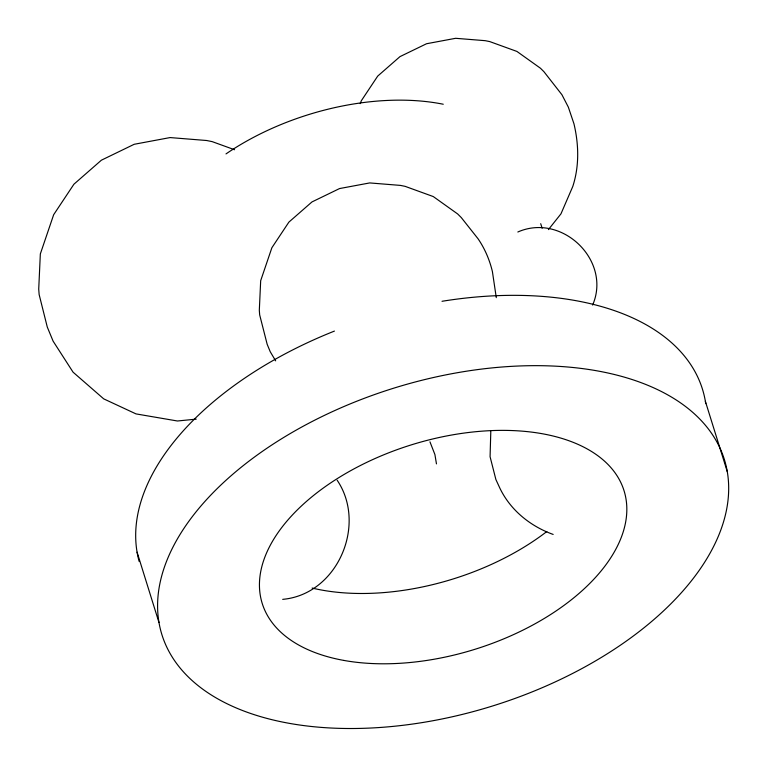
<?xml version="1.0" encoding="UTF-8"?>
<svg xmlns="http://www.w3.org/2000/svg" width="766" height="766" viewBox="0 0 766 766"><rect width="100%" height="100%" fill="white"/><g stroke="black" fill="none" stroke-linecap="round" stroke-linejoin="round"><path stroke-width="1.15" d="M490.805 431.392L490.077 456.708L495.889 479.535L500.026 488.497C510.635 510.367 530.522 526.319 553.167 534.429M360.221 103.611L361.293 100.796L377.715 76.093L399.967 56.627L426.547 43.739L455.646 38.3L485.271 40.684L489.752 41.594L516.926 51.437L540.442 68.222L543.927 71.688L561.947 94.754L568.353 107.163L573.954 123.786C578.857 144.477 579.393 166.184 572.767 186.521L560.961 213.848L548.418 229.609M592.635 305.069C611.842 260.612 562.081 212.517 517.826 232.002M196.211 419.136L177.434 420.994L136.003 413.899L103.697 398.856L73.067 372.171L53.113 341.157L47.281 327.053L39.143 294.556L38.721 289.098L40.339 253.929L53.668 214.7L73.919 184.213L101.39 160.19L134.194 144.286L170.1 137.574L206.657 140.513L212.192 141.633L234.549 149.734M282.692 599.357C337.605 594.406 367.249 524.614 337.145 480.215M275.655 360.853L270.245 351.747L267.171 344.298L259.664 314.845L259.32 310.249L260.679 280.701L271.873 247.744L288.897 222.111L311.982 201.927L339.549 188.56L369.719 182.93L400.436 185.401L405.09 186.339L433.269 196.556L457.656 213.953L461.266 217.554L478.089 238.82C484.84 248.682 489.646 259.961 492.404 271.576L496.282 297.639M429.956 441.838L434.906 454.535L436.467 463.89M705.371 401.336L727.279 471.655A294.556 166.414 -17.3 0 1 325.531 727.7A294.556 166.414 -17.3 0 1 276.583 441.905A294.556 166.414 -17.3 0 1 727.279 471.655M540.71 223.682L542.127 228.239M137.085 552.2L158.983 622.519M442.02 301.287A294.556 166.414 -17.3 0 1 705.735 403.596M139.125 561.373A294.556 166.414 -17.3 0 1 334.426 331.084M546.809 531.547A189.499 107.058 -17.3 0 1 312.126 588.058M225.999 153.909A189.499 107.058 -17.3 0 1 443.255 104.233M343.886 660.426A189.499 107.058 -17.3 0 0 626.626 514.551A189.499 107.058 -17.3 0 0 358.881 466.283A189.499 107.058 -17.3 0 0 343.886 660.426"/></g></svg>
